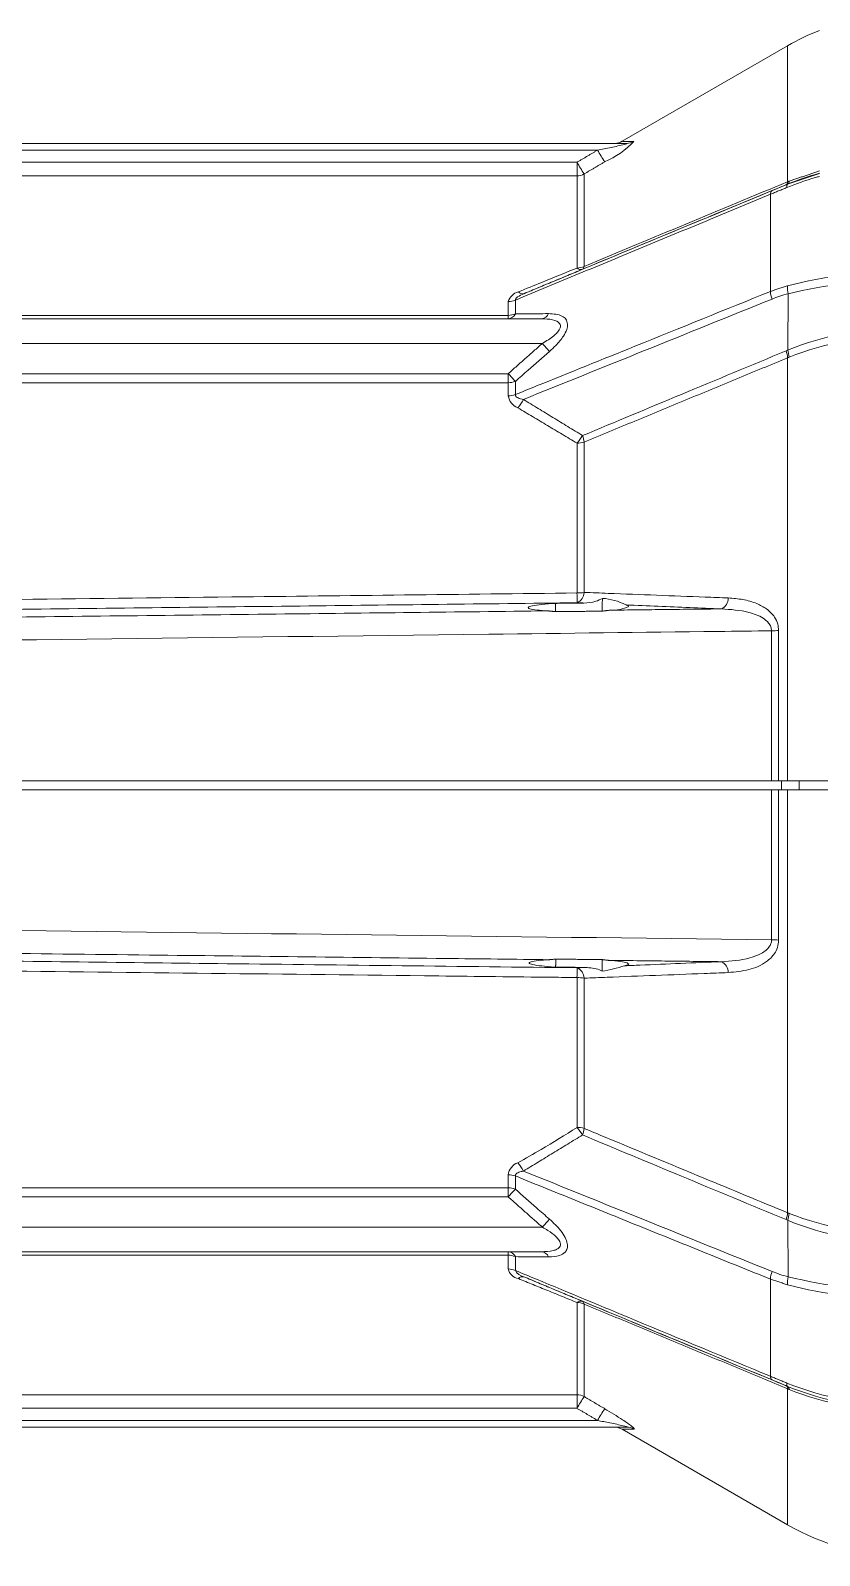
# Model space of a CAD drawing. Extents: x 8 to 113, y 2 to 87.
# Drawn here: x 75.35 to 78.8, y 33.46 to 40.11 of the extents above; entities that cross this region are included whole.
import ezdxf

# ---------------------------------------------------------------- set-up
doc = ezdxf.new("R2010")
doc.units = 0
doc.header["$MEASUREMENT"] = 0
doc.layers.add('OBJECT', color=7, linetype='CONTINUOUS')

msp = doc.modelspace()

# ---------------------------------------------------------------- linework, layer by layer
at = {"layer": 'OBJECT', "linetype": 'Continuous', "lineweight": 15}
for p, q in [((78.6576, 40.0437), (77.9362, 39.6272)), ((78.6576, 39.4504), (78.6576, 40.0437)), ((73.5296, 39.5885), (77.8283, 39.5885)), ((73.5306, 39.6177), (77.9555, 39.6177)), ((73.525, 39.5356), (77.7386, 39.5356)), ((77.7386, 39.5356), (77.7386, 39.4763)), ((77.7386, 39.4763), (73.5196, 39.4763)), ((77.7386, 39.0741), (77.7386, 39.4763)), ((77.7696, 39.4844), (77.7696, 39.081)), ((78.5826, 39.3958), (78.5826, 38.9722)), ((78.6577, 39.4399), (78.6576, 39.44)), ((77.4386, 38.8677), (77.4386, 38.9278)), ((77.4696, 38.9343), (77.4696, 38.874)), ((78.6594, 38.9618), (78.6578, 38.7155)), ((73.5196, 38.8677), (77.4386, 38.8677)), ((73.5288, 38.8527), (77.5836, 38.8527)), ((77.4386, 38.8677), (77.4386, 38.8527)), ((77.5876, 38.7456), (73.5289, 38.7456)), ((78.6576, 36.8377), (78.6576, 38.6826)), ((73.5212, 38.6132), (77.4386, 38.6132)), ((77.4386, 38.6132), (77.4386, 38.574)), ((77.4386, 38.574), (73.5196, 38.574)), ((77.4386, 38.5169), (77.4386, 38.574)), ((77.4696, 38.5794), (77.4696, 38.5221)), ((77.7386, 37.6565), (77.7386, 38.3101)), ((77.7696, 38.3147), (77.7696, 37.659)), ((78.5873, 36.8377), (78.5873, 37.4916)), ((78.6183, 37.4934), (78.6183, 36.8377)), ((78.5873, 36.8377), (73.9034, 36.8377)), ((73.9034, 36.7977), (78.5873, 36.7977)), ((78.5873, 36.1438), (78.5873, 36.7977)), ((78.6183, 36.7977), (78.6183, 36.1421)), ((78.6311, 36.7977), (78.6307, 36.8377)), ((78.6576, 34.9528), (78.6576, 36.7977)), ((78.7083, 36.7977), (78.7076, 36.8377)), ((77.7386, 35.3253), (77.7386, 35.979)), ((77.7696, 35.9764), (77.7696, 35.3207)), ((73.5196, 35.0614), (77.4386, 35.0614)), ((77.4386, 35.0614), (77.4386, 35.1185)), ((77.4386, 35.0614), (77.4386, 35.0222)), ((77.4696, 35.1133), (77.4696, 35.056)), ((77.4386, 35.0222), (73.5212, 35.0222)), ((73.5289, 34.8898), (77.5876, 34.8898)), ((78.6594, 34.6736), (78.6578, 34.92)), ((77.4386, 34.7677), (73.5196, 34.7677)), ((77.5836, 34.7827), (73.5288, 34.7827)), ((77.4386, 34.7827), (77.4386, 34.7677)), ((77.4386, 34.7077), (77.4386, 34.7677)), ((77.4696, 34.7614), (77.4696, 34.7012)), ((78.5826, 34.2396), (78.5826, 34.6632)), ((77.7386, 34.1592), (77.7386, 34.5613)), ((77.7696, 34.5544), (77.7696, 34.151)), ((78.6577, 34.1955), (78.6576, 34.1955)), ((73.5196, 34.1592), (77.7386, 34.1592)), ((77.7386, 34.1592), (77.7386, 34.0999)), ((78.6576, 33.5917), (78.6576, 34.185)), ((77.7386, 34.0999), (73.525, 34.0999)), ((73.5296, 34.0469), (77.8283, 34.0469)), ((73.5306, 34.0177), (77.9555, 34.0177)), ((77.9362, 34.0082), (78.6576, 33.5917))]:
    msp.add_line(p, q, dxfattribs=at)
at = {"layer": 'OBJECT', "linetype": 'Continuous', "lineweight": 15, "flags": 128}
for points in [[(78.7967, 39.4864), (78.6576, 39.44), (78.6576, 39.44), (78.6576, 39.44)], [(78.6542, 39.4254), (78.6541, 39.4284), (78.6541, 39.431), (78.6543, 39.4333), (78.6546, 39.4353), (78.6551, 39.437), (78.6558, 39.4383), (78.6567, 39.4393), (78.6577, 39.4399)], [(78.6577, 34.1955), (78.6567, 34.1962), (78.6558, 34.1971), (78.6551, 34.1985), (78.6546, 34.2001), (78.6543, 34.2021), (78.6541, 34.2045), (78.6541, 34.2071), (78.6542, 34.21)]]:
    msp.add_lwpolyline(points, dxfattribs=at)
at = {"layer": 'OBJECT', "linetype": 'Continuous', "lineweight": 15}
for centre, radius, start, end in [((79.1576, 39.1777), 1, 111.1585, 120), ((79.1898, 40.3781), 1.5739, 210.11069, 212.28937), ((77.7179, 39.8742), 0.3653, 292.76788, 317.33361), ((77.9031, 39.6797), 0.062, 270.00008, 302.09769), ((77.9555, 39.6765), 0.0588, 270.05473, 301.87398), ((79.1075, 40.3303), 1.5829, 210.13671, 212.30178), ((77.7386, 39.5391), 0.0628, 269.97387, 299.53347), ((235.1767, -338.0878), 408.6971, 112.51782, 112.652658), ((78.6421, 39.4501), 0.0155, 302.04093, 1.12493), ((78.6495, 39.4526), 0.015, 302.85048, 2.48029), ((79.0895, 38.4041), 1.1222, 105.12456, 112.63145), ((78.5997, 39.3977), 0.0172, 124.78544, 186.3705), ((77.7388, 39.1458), 0.0717, 269.79544, 295.40284), ((77.7554, 39.0926), 0.025, 227.7293, 286.1819), ((77.7547, 39.0813), 0.0149, 301.14762, 358.96362), ((79.1579, 37.0653), 1.9953, 90.00864, 104.55523), ((78.7841, 38.9899), 0.1278, 176.99059, 192.66959), ((79.1602, 36.9101), 2.112, 90.07035, 103.71663), ((77.4978, 38.9099), 0.0619, 104.16715, 163.21329), ((77.4389, 39.0036), 0.0758, 269.75114, 293.86036), ((77.5011, 38.9856), 0.0242, 220.44639, 282.83349), ((78.7076, 38.9807), 0.1253, 183.86963, 199.5155), ((77.4357, 38.8901), 0.0375, 274.38678, 334.61837), ((77.4389, 38.9454), 0.0777, 269.73603, 293.22169), ((77.5804, 38.8898), 0.0373, 275.04591, 336.90666), ((79.1497, 37.5136), 1.2987, 89.65097, 112.26033), ((80.3989, 41.1887), 3.7245, 220.9921, 221.71391), ((79.1516, 37.4379), 1.3393, 89.74134, 111.33767), ((78.5269, 38.6682), 0.1315, 6.28688, 19.71318), ((78.5332, 38.6728), 0.1317, 5.47959, 18.911), ((80.1992, 41.1155), 3.7259, 222.1901, 222.89515), ((77.4391, 38.663), 0.089, 269.68674, 290.05163), ((77.4391, 38.6086), 0.0917, 269.68172, 289.42679), ((77.5043, 38.5262), 0.0664, 188.06967, 249.01495), ((77.3593, 38.5706), 0.1613, 318.74112, 334.39157), ((77.6133, 38.427), 0.1713, 316.97149, 330.7249), ((77.6373, 38.2983), 0.1333, 7.07866, 19.72019), ((77.7392, 38.4133), 0.1032, 269.67509, 287.14346), ((77.7393, 37.8352), 0.1787, 269.75623, 279.74265), ((80.8291, 37.6865), 3.0907, 180.55591, 181.34455), ((77.7191, 37.6602), 0.0505, 293.57127, 358.66185), ((77.8302, 37.3622), 0.2715, 63.32779, 85.99963), ((77.8925, 37.7494), 0.168, 266.78507, 295.51291), ((78.3466, 37.6345), 0.052, 294.69652, 0.24637), ((78.5881, 37.7525), 0.2609, 269.8235, 276.64601), ((78.5881, 35.8829), 0.2609, 83.35399, 90.1765), ((80.8291, 35.949), 3.0907, 178.65545, 179.44409), ((77.7191, 35.9752), 0.0505, 1.33815, 66.42873), ((77.7765, 36.5259), 0.5238, 277.86382, 288.91055), ((78.3466, 36.0009), 0.052, 359.75363, 65.30348), ((77.7393, 35.8003), 0.1787, 80.25735, 90.24377), ((77.7392, 35.2221), 0.1032, 72.85654, 90.32491), ((77.6133, 35.2084), 0.1713, 29.2751, 43.02851), ((77.6373, 35.3372), 0.1333, 340.27981, 352.92134), ((77.5026, 35.1106), 0.0645, 110.02233, 172.89305), ((77.3593, 35.0648), 0.1613, 25.60843, 41.25888), ((77.4391, 35.0269), 0.0917, 70.57321, 90.31828), ((77.4391, 34.9724), 0.089, 69.94837, 90.31326), ((80.1992, 32.52), 3.7259, 137.10485, 137.8099), ((78.5269, 34.9672), 0.1315, 340.28682, 353.71312), ((78.5332, 34.9627), 0.1317, 341.089, 354.52041), ((79.151, 36.1947), 1.3364, 248.63871, 270.28228), ((80.3989, 32.4467), 3.7245, 138.28609, 139.0079), ((79.1496, 36.1213), 1.2981, 247.73467, 270.35403), ((77.4357, 34.7453), 0.0375, 25.38163, 85.61322), ((77.4389, 34.69), 0.0777, 66.77831, 90.26397), ((77.5804, 34.7456), 0.0373, 23.09334, 84.95409), ((77.4389, 34.6318), 0.0758, 66.13964, 90.24886), ((77.4934, 34.7209), 0.0564, 193.60793, 259.01163), ((77.5184, 34.7277), 0.0555, 208.52236, 257.65324), ((77.5011, 34.6498), 0.0242, 77.16651, 139.55361), ((78.7076, 34.6548), 0.1253, 160.4845, 176.13037), ((78.7841, 34.6456), 0.1278, 167.33041, 183.00941), ((79.1602, 36.7249), 2.1115, 256.28173, 269.93129), ((79.1581, 36.5716), 1.9967, 255.45009, 269.98604), ((77.7554, 34.5428), 0.025, 73.8181, 132.2707), ((77.7388, 34.4897), 0.0717, 64.59716, 90.20456), ((77.7547, 34.5541), 0.0149, 1.03638, 58.85238), ((78.5997, 34.2377), 0.0172, 173.6295, 235.21456), ((78.6421, 34.1853), 0.0155, 358.87507, 57.95907), ((79.1517, 35.448), 1.3342, 248.10914, 270.25597), ((79.15, 35.4104), 1.3109, 247.9379, 270.33292), ((78.6495, 34.1828), 0.015, 357.51971, 57.14952), ((79.1499, 35.4099), 1.3103, 247.93234, 270.33597), ((77.7386, 34.0964), 0.0628, 60.46653, 90.02613), ((79.1075, 33.3052), 1.5829, 147.69822, 149.86329), ((79.1516, 35.3928), 1.3049, 248.08072, 270.26423), ((79.1898, 33.2574), 1.5739, 147.71063, 149.88931), ((77.9031, 33.9557), 0.062, 57.79559, 89.99992), ((77.9555, 33.9589), 0.0588, 58.12602, 89.94527), ((79.1576, 34.4577), 1, 240, 270)]:
    msp.add_arc(centre, radius, start, end, dxfattribs=at)
for points in [[(77.7386, 39.5356), (77.8283, 39.5885)], [(77.8593, 39.5373), (77.7696, 39.4844)], [(78.6576, 39.4504), (78.6645, 39.4533)], [(78.6645, 39.4533), (78.7967, 39.4975)], [(78.5826, 39.3958), (77.4696, 38.9343)], [(78.6542, 39.4254), (78.5826, 39.3958)], [(77.7624, 39.0686), (77.5065, 38.962)], [(78.5826, 38.9722), (78.6565, 38.9966)], [(77.4386, 38.6132), (77.5876, 38.7456)], [(78.6576, 38.6826), (77.7696, 38.3147)], [(78.6643, 38.6854), (78.6576, 38.6826)], [(77.7386, 38.3101), (77.4805, 38.4643)], [(77.5047, 38.5009), (77.7628, 38.3432)], [(77.7682, 37.6127), (77.6444, 37.6113)], [(77.6444, 37.6113), (77.6447, 37.5751)], [(77.7682, 37.6127), (77.7393, 37.6139)], [(77.8492, 37.6331), (77.8487, 37.5773)], [(77.883, 37.5816), (78.3683, 37.5872)], [(77.9521, 37.6048), (77.9647, 37.6011)], [(77.6114, 37.5784), (77.6447, 37.5751)], [(77.6447, 37.5751), (77.8487, 37.5773)], [(77.8487, 37.5773), (77.883, 37.5816)], [(78.6576, 36.8377), (78.6183, 36.8377)], [(78.6183, 36.7977), (78.6576, 36.7977)], [(77.618, 36.0569), (77.6457, 36.0594)], [(77.6454, 36.0245), (77.6457, 36.0594)], [(77.6457, 36.0594), (77.8477, 36.0572)], [(77.8477, 36.0572), (77.8764, 36.0539)], [(77.8481, 36.007), (77.8477, 36.0571)], [(77.7747, 36.023), (77.6454, 36.0245)], [(77.7393, 36.0215), (77.7747, 36.023)], [(78.3683, 36.0482), (77.8764, 36.0539)], [(77.7628, 35.2922), (77.5047, 35.1345)], [(78.5826, 34.6632), (77.4696, 35.1133)], [(77.5876, 34.8898), (77.4386, 35.0222)], [(78.6576, 34.9528), (78.6643, 34.9501)], [(77.7386, 34.5613), (77.4827, 34.6655)], [(77.5065, 34.6735), (77.7624, 34.5669)], [(78.6565, 34.6389), (78.5826, 34.6632)], [(78.6576, 34.185), (77.7696, 34.5544)], [(78.5826, 34.2396), (78.6542, 34.21)], [(77.7696, 34.151), (77.8593, 34.0981)], [(78.6645, 34.1822), (78.6576, 34.185)], [(77.8283, 34.0469), (77.7386, 34.0999)]]:
    msp.add_open_spline(points, degree=1, dxfattribs=at)
for points, knots in [([(77.8283, 39.5885), (77.8478, 39.5924), (77.887, 39.6001), (77.9289, 39.609), (77.9501, 39.6147), (77.9541, 39.6158), (77.9565, 39.6168), (77.9574, 39.6173), (77.9572, 39.6176), (77.9564, 39.6177), (77.9557, 39.6177), (77.9555, 39.6177)], [0, 0, 0, 0, 0.41911, 0.839951, 0.8802, 0.924729, 0.942602, 0.960653, 0.976828, 0.994028, 1, 1, 1, 1]), ([(77.9555, 39.6177), (77.9344, 39.6177), (77.9032, 39.6177), (77.9081, 39.6177), (77.9096, 39.6177)], [0, 0, 0, 0, 0.678853, 1, 1, 1, 1]), ([(77.9369, 39.6261), (77.9382, 39.6261), (77.9408, 39.6261), (77.9716, 39.6264), (77.9865, 39.6266)], [0, 0, 0, 0, 0.517229, 1, 1, 1, 1]), ([(78.7967, 39.4738), (78.7909, 39.4722), (78.7421, 39.4592), (78.6954, 39.4412), (78.6542, 39.4254)], [0, 0, 0, 0, 0.118347, 1, 1, 1, 1]), ([(77.5065, 38.962), (77.6822, 39.0351), (78.0433, 39.1855), (78.4045, 39.3351), (78.5899, 39.4119)], [0, 0, 0, 0, 0.486656, 1, 1, 1, 1]), ([(78.6503, 39.437), (78.4981, 39.3739), (78.202, 39.2513), (77.9062, 39.1284), (77.7624, 39.0686)], [0, 0, 0, 0, 0.514049, 1, 1, 1, 1]), ([(78.5899, 39.4119), (78.6123, 39.4211), (78.6347, 39.4304), (78.6577, 39.4399), (78.6577, 39.4399)], [0, 0, 0, 0, 0.999969, 1, 1, 1, 1]), ([(78.6576, 39.44), (78.6576, 39.44), (78.6552, 39.439), (78.6528, 39.438), (78.6503, 39.437)], [0, 0, 0, 0, 0.00028, 1, 1, 1, 1]), ([(77.4827, 38.9699), (77.5169, 38.9838), (77.6032, 39.019), (77.6876, 39.0534), (77.7386, 39.0741)], [0, 0, 0, 0, 0.396331, 1, 1, 1, 1]), ([(77.4696, 38.5221), (77.5005, 38.5346), (77.6745, 38.6049), (78.0455, 38.7546), (78.3856, 38.8924), (78.5826, 38.9722)], [0, 0, 0, 0, 0.083466, 0.469044, 1, 1, 1, 1]), ([(77.5065, 38.962), (77.4969, 38.9578), (77.4847, 38.9523), (77.4735, 38.9432), (77.4699, 38.9383), (77.4697, 38.9354), (77.4696, 38.9343)], [0, 0, 0, 0, 0.580897, 0.740076, 0.900892, 1, 1, 1, 1]), ([(78.5895, 38.9388), (78.404, 38.8638), (78.0424, 38.7175), (77.6808, 38.5719), (77.5047, 38.5009)], [0, 0, 0, 0, 0.513008, 1, 1, 1, 1]), ([(78.6594, 38.9618), (78.6594, 38.9618), (78.6357, 38.9558), (78.6126, 38.9473), (78.5895, 38.9388)], [0, 0, 0, 0, 0.00003, 1, 1, 1, 1]), ([(77.4696, 38.874), (77.5008, 38.8743), (77.5489, 38.8747), (77.5975, 38.8751), (77.6146, 38.8752)], [0, 0, 0, 0, 0.648493, 1, 1, 1, 1]), ([(77.5876, 38.7456), (77.6051, 38.756), (77.6286, 38.7699), (77.6526, 38.7923), (77.6628, 38.806), (77.6669, 38.8185), (77.6655, 38.8289), (77.6573, 38.839), (77.6355, 38.8492), (77.6086, 38.8524), (77.5883, 38.8527), (77.5836, 38.8527)], [0, 0, 0, 0, 0.248555, 0.333335, 0.418738, 0.477068, 0.535602, 0.604493, 0.713168, 0.934338, 1, 1, 1, 1]), ([(77.6146, 38.8752), (77.6359, 38.8739), (77.6659, 38.872), (77.6912, 38.852), (77.699, 38.8315), (77.6949, 38.805), (77.678, 38.7721), (77.6508, 38.7394), (77.628, 38.7189), (77.6186, 38.7104)], [0, 0, 0, 0, 0.269459, 0.38121, 0.493906, 0.593567, 0.708386, 0.879636, 1, 1, 1, 1]), ([(77.6186, 38.7104), (77.5874, 38.6833), (77.5374, 38.64), (77.4881, 38.5959), (77.4696, 38.5794)], [0, 0, 0, 0, 0.624896, 1, 1, 1, 1]), ([(77.7628, 38.3432), (77.9067, 38.4032), (78.2025, 38.5266), (78.4986, 38.6495), (78.6507, 38.7126)], [0, 0, 0, 0, 0.486388, 1, 1, 1, 1]), ([(78.6507, 38.7126), (78.6531, 38.7136), (78.6554, 38.7145), (78.6578, 38.7155), (78.6578, 38.7155)], [0, 0, 0, 0, 0.99971, 1, 1, 1, 1]), ([(77.4696, 38.5221), (77.4697, 38.5204), (77.47, 38.5169), (77.4741, 38.5117), (77.4848, 38.5049), (77.4965, 38.5025), (77.5047, 38.5009)], [0, 0, 0, 0, 0.128041, 0.255391, 0.47932, 1, 1, 1, 1]), ([(73.629, 37.6092), (73.6703, 37.6097), (73.877, 37.6121), (74.7449, 37.6221), (76.0734, 37.6373), (77.2367, 37.6507), (77.7386, 37.6565)], [0, 0, 0, 0, 0.030171, 0.150856, 0.633595, 1, 1, 1, 1]), ([(77.7696, 37.659), (77.8047, 37.6577), (77.9803, 37.6509), (78.19, 37.6428), (78.3649, 37.6361), (78.3986, 37.6347)], [0, 0, 0, 0, 0.167872, 0.839364, 1, 1, 1, 1]), ([(77.7393, 37.6139), (77.3364, 37.6092), (76.5031, 37.5994), (75.1333, 37.5833), (74.1663, 37.5719), (73.6297, 37.5656)], [0, 0, 0, 0, 0.294131, 0.608268, 1, 1, 1, 1]), ([(77.6114, 37.5784), (77.5944, 37.5796), (77.5592, 37.5821), (77.5292, 37.5877), (77.5219, 37.5942), (77.5405, 37.6008), (77.5815, 37.607), (77.6235, 37.6098), (77.6444, 37.6113)], [0, 0, 0, 0, 0.156109, 0.324409, 0.493191, 0.662433, 0.831758, 1, 1, 1, 1]), ([(77.8492, 37.6331), (77.8398, 37.6283), (77.8145, 37.6154), (77.7861, 37.6137), (77.7682, 37.6127)], [0, 0, 0, 0, 0.372317, 1, 1, 1, 1]), ([(78.3683, 37.5872), (78.2766, 37.5911), (78.1377, 37.5969), (77.9991, 37.6028), (77.9521, 37.6048)], [0, 0, 0, 0, 0.660515, 1, 1, 1, 1]), ([(78.5873, 37.4916), (78.5867, 37.4973), (78.5854, 37.5099), (78.5728, 37.5299), (78.5415, 37.5549), (78.472, 37.5803), (78.4087, 37.5845), (78.3683, 37.5872)], [0, 0, 0, 0, 0.062411, 0.139207, 0.265334, 0.530913, 1, 1, 1, 1]), ([(78.3986, 37.6347), (78.42, 37.6332), (78.4627, 37.63), (78.5192, 37.6137), (78.5669, 37.5887), (78.5987, 37.558), (78.6158, 37.5239), (78.6175, 37.5028), (78.6183, 37.4934)], [0, 0, 0, 0, 0.227374, 0.454238, 0.628217, 0.803357, 0.912623, 1, 1, 1, 1]), ([(74.369, 37.5407), (74.6245, 37.5437), (75.3102, 37.5516), (76.391, 37.5642), (77.2163, 37.5738), (77.6114, 37.5784)], [0, 0, 0, 0, 0.236338, 0.634505, 1, 1, 1, 1]), ([(78.5873, 37.4916), (78.5095, 37.4907), (78.0984, 37.4857), (76.5179, 37.4666), (75.0152, 37.4484), (73.8458, 37.4342)], [0, 0, 0, 0, 0.049218, 0.260105, 1, 1, 1, 1]), ([(78.6183, 36.8377), (78.6119, 36.8377), (78.602, 36.8377), (78.5911, 36.8377), (78.5873, 36.8377)], [0, 0, 0, 0, 0.64356, 1, 1, 1, 1]), ([(78.5873, 36.7977), (78.5943, 36.7977), (78.6052, 36.7977), (78.6148, 36.7977), (78.6183, 36.7977)], [0, 0, 0, 0, 0.64356, 1, 1, 1, 1]), ([(78.6576, 36.8377), (78.692, 36.8377), (78.7752, 36.8377), (78.9198, 36.8377), (79.0543, 36.8377), (79.1344, 36.8377), (79.1576, 36.8377)], [0, 0, 0, 0, 0.222892, 0.54036, 0.867035, 1, 1, 1, 1]), ([(79.1576, 36.7977), (79.1344, 36.7977), (79.0559, 36.7977), (78.9214, 36.7977), (78.7767, 36.7977), (78.692, 36.7977), (78.6576, 36.7977)], [0, 0, 0, 0, 0.132965, 0.450433, 0.777108, 1, 1, 1, 1]), ([(73.8458, 36.2013), (73.9291, 36.2003), (74.3457, 36.1952), (75.9262, 36.1761), (77.4234, 36.1579), (78.5873, 36.1438)], [0, 0, 0, 0, 0.052722, 0.263609, 1, 1, 1, 1]), ([(78.3683, 36.0482), (78.4108, 36.051), (78.4668, 36.0547), (78.5347, 36.0786), (78.5669, 36.0979), (78.5833, 36.122), (78.5871, 36.1351), (78.5872, 36.1422), (78.5873, 36.1438)], [0, 0, 0, 0, 0.49037, 0.647323, 0.850236, 0.921686, 0.982753, 1, 1, 1, 1]), ([(78.6183, 36.1421), (78.6173, 36.1312), (78.6152, 36.1096), (78.5973, 36.076), (78.5573, 36.0381), (78.4877, 36.0089), (78.4291, 36.0035), (78.3986, 36.0007)], [0, 0, 0, 0, 0.101178, 0.20186, 0.374018, 0.675191, 1, 1, 1, 1]), ([(73.6297, 36.0698), (74.06, 36.0648), (74.9207, 36.0547), (76.2905, 36.0385), (77.2301, 36.0275), (77.7393, 36.0215)], [0, 0, 0, 0, 0.314137, 0.628275, 1, 1, 1, 1]), ([(77.618, 36.0569), (77.4667, 36.0587), (76.8851, 36.0655), (75.7997, 36.0781), (74.8655, 36.089), (74.3617, 36.0948)], [0, 0, 0, 0, 0.13935, 0.535804, 1, 1, 1, 1]), ([(77.7386, 35.979), (77.7028, 35.9794), (77.5017, 35.9817), (76.6393, 35.9916), (75.3052, 36.0069), (74.1365, 36.0204), (73.629, 36.0262)], [0, 0, 0, 0, 0.026129, 0.146813, 0.629552, 1, 1, 1, 1]), ([(77.618, 36.0569), (77.601, 36.0558), (77.5658, 36.0535), (77.5347, 36.0481), (77.5256, 36.0417), (77.5419, 36.0352), (77.5813, 36.0292), (77.6214, 36.0259), (77.6441, 36.0246), (77.6454, 36.0245)], [0, 0, 0, 0, 0.15394, 0.320562, 0.487664, 0.655244, 0.822937, 0.990326, 1, 1, 1, 1]), ([(78.3986, 36.0007), (78.3633, 35.9993), (78.187, 35.9925), (77.9773, 35.9844), (77.8032, 35.9777), (77.7696, 35.9764)], [0, 0, 0, 0, 0.167872, 0.839363, 1, 1, 1, 1]), ([(77.7747, 36.023), (77.7959, 36.0215), (77.8215, 36.0196), (77.8443, 36.0088), (77.8481, 36.007)], [0, 0, 0, 0, 0.832046, 1, 1, 1, 1]), ([(77.9462, 36.0304), (77.9519, 36.0317), (77.9657, 36.035), (77.9648, 36.0409), (77.9403, 36.0473), (77.9053, 36.0516), (77.8813, 36.0535), (77.8764, 36.0539)], [0, 0, 0, 0, 0.177719, 0.430152, 0.683139, 0.93607, 1, 1, 1, 1]), ([(77.9462, 36.0304), (77.9687, 36.0313), (78.1092, 36.0373), (78.25, 36.0432), (78.3683, 36.0482)], [0, 0, 0, 0, 0.159832, 1, 1, 1, 1]), ([(77.4805, 35.1712), (77.5143, 35.1902), (77.6016, 35.2391), (77.6865, 35.2926), (77.7386, 35.3253)], [0, 0, 0, 0, 0.387427, 1, 1, 1, 1]), ([(78.6507, 34.9228), (78.4986, 34.986), (78.2025, 35.1089), (77.9067, 35.2322), (77.7628, 35.2922)], [0, 0, 0, 0, 0.513611, 1, 1, 1, 1]), ([(77.7696, 35.3207), (77.8004, 35.3079), (77.9737, 35.236), (78.2697, 35.1133), (78.535, 35.0035), (78.6576, 34.9528)], [0, 0, 0, 0, 0.104199, 0.585852, 1, 1, 1, 1]), ([(77.5047, 35.1345), (77.4979, 35.1332), (77.4877, 35.1312), (77.4767, 35.1257), (77.4715, 35.1209), (77.4696, 35.1165), (77.4696, 35.1141), (77.4696, 35.1133)], [0, 0, 0, 0, 0.437726, 0.65223, 0.821699, 0.945105, 1, 1, 1, 1]), ([(77.5047, 35.1345), (77.6808, 35.0636), (78.0424, 34.9179), (78.404, 34.7717), (78.5895, 34.6966)], [0, 0, 0, 0, 0.486991, 1, 1, 1, 1]), ([(77.4696, 35.056), (77.5004, 35.0285), (77.5498, 34.9845), (77.5999, 34.9413), (77.6186, 34.925)], [0, 0, 0, 0, 0.624898, 1, 1, 1, 1]), ([(77.5836, 34.7827), (77.6015, 34.7833), (77.6256, 34.7842), (77.651, 34.7929), (77.6621, 34.8009), (77.6668, 34.8112), (77.6659, 34.8217), (77.6596, 34.8347), (77.6425, 34.8541), (77.6166, 34.8731), (77.5957, 34.8852), (77.5876, 34.8898)], [0, 0, 0, 0, 0.252396, 0.341467, 0.431195, 0.49019, 0.549439, 0.605129, 0.701097, 0.88522, 1, 1, 1, 1]), ([(77.6186, 34.925), (77.6361, 34.9088), (77.663, 34.8839), (77.6879, 34.8462), (77.698, 34.8185), (77.6972, 34.7962), (77.6858, 34.7774), (77.6594, 34.7625), (77.6314, 34.7611), (77.6146, 34.7602)], [0, 0, 0, 0, 0.224316, 0.345841, 0.447966, 0.550598, 0.643263, 0.786621, 1, 1, 1, 1]), ([(78.6578, 34.92), (78.6578, 34.92), (78.6554, 34.9209), (78.6531, 34.9219), (78.6507, 34.9228)], [0, 0, 0, 0, 0.00029, 1, 1, 1, 1]), ([(77.6146, 34.7602), (77.5831, 34.7605), (77.5345, 34.7609), (77.4865, 34.7613), (77.4696, 34.7614)], [0, 0, 0, 0, 0.648491, 1, 1, 1, 1]), ([(77.4696, 34.7012), (77.5005, 34.6883), (77.6745, 34.616), (78.0455, 34.4618), (78.3856, 34.3211), (78.5826, 34.2396)], [0, 0, 0, 0, 0.083458, 0.469006, 1, 1, 1, 1]), ([(78.5899, 34.2236), (78.4045, 34.3004), (78.0433, 34.45), (77.6822, 34.6003), (77.5065, 34.6735)], [0, 0, 0, 0, 0.513344, 1, 1, 1, 1]), ([(78.5895, 34.6966), (78.6126, 34.6881), (78.6357, 34.6797), (78.6594, 34.6736), (78.6594, 34.6736)], [0, 0, 0, 0, 0.99997, 1, 1, 1, 1]), ([(77.7624, 34.5669), (77.9062, 34.5071), (78.202, 34.3841), (78.4981, 34.2615), (78.6503, 34.1985)], [0, 0, 0, 0, 0.48595, 1, 1, 1, 1]), ([(78.6577, 34.1955), (78.6577, 34.1955), (78.6347, 34.205), (78.6123, 34.2143), (78.5899, 34.2236)], [0, 0, 0, 0, 0.000031, 1, 1, 1, 1]), ([(78.6503, 34.1985), (78.6528, 34.1975), (78.6552, 34.1965), (78.6576, 34.1955), (78.6576, 34.1955)], [0, 0, 0, 0, 0.99972, 1, 1, 1, 1]), ([(77.8593, 34.0981), (77.8861, 34.082), (77.9211, 34.0608), (77.9592, 34.0349), (77.976, 34.0226), (77.9861, 34.0138), (77.9893, 34.0094), (77.9873, 34.009), (77.9865, 34.0089)], [0, 0, 0, 0, 0.463202, 0.605761, 0.74907, 0.84178, 0.935306, 1, 1, 1, 1]), ([(77.9555, 34.0177), (77.956, 34.0177), (77.9569, 34.0178), (77.9574, 34.018), (77.9571, 34.0184), (77.9556, 34.0191), (77.9504, 34.0208), (77.9264, 34.027), (77.8841, 34.036), (77.8463, 34.0434), (77.8283, 34.0469)], [0, 0, 0, 0, 0.018434, 0.032622, 0.046846, 0.064939, 0.096407, 0.193735, 0.61436, 1, 1, 1, 1]), ([(77.9096, 34.0177), (77.9084, 34.0177), (77.905, 34.0177), (77.9362, 34.0177), (77.9555, 34.0177)], [0, 0, 0, 0, 0.377248, 1, 1, 1, 1]), ([(77.9865, 34.0089), (77.9774, 34.009), (77.95, 34.0092), (77.9298, 34.0095), (77.936, 34.0094), (77.9369, 34.0094)], [0, 0, 0, 0, 0.299901, 0.901044, 1, 1, 1, 1])]:
    msp.add_open_spline(points, degree=3, knots=knots, dxfattribs=at)

doc.saveas('drawing.dxf')
